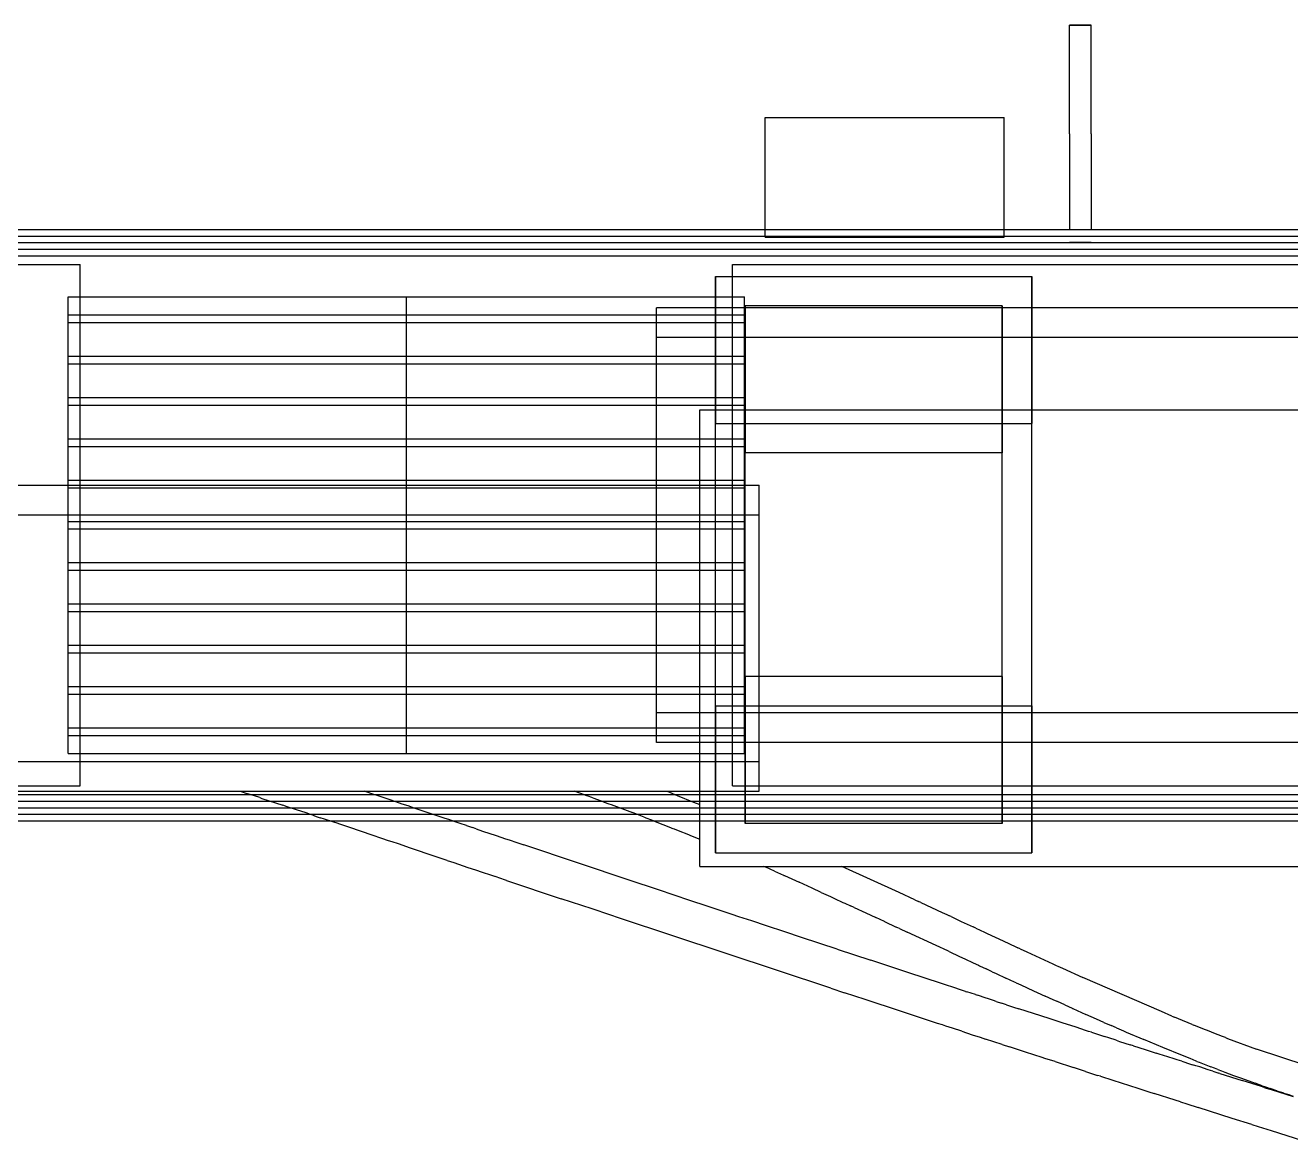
# Model space of a CAD drawing. Header units: millimetres. Extents: x -1175 to 655, y -895 to 720.
# Drawn here: x -388.9 to -324.9, y 18.5 to 75.1 of the extents above; entities that cross this region are included whole.
import ezdxf

# ---------------------------------------------------------------- set-up
doc = ezdxf.new("R2010")
doc.units = ezdxf.units.MM
doc.layers.add('HIDDEN', color=8, linetype='Continuous')
doc.layers.add('VISIBLE', color=7, linetype='Continuous')

msp = doc.modelspace()

# ---------------------------------------------------------------- linework, layer by layer
at = {"layer": 'HIDDEN'}
for points in [[(-336.096, 75.1), (-336.1, 75.1)], [(-336.064, 75.1), (-336.096, 75.1)], [(-336.003, 75.1), (-336.064, 75.1)], [(-335.915, 75.1), (-336.003, 75.1)], [(-335.806, 75.1), (-335.915, 75.1)], [(-335.682, 75.1), (-335.806, 75.1)], [(-335.55, 75.1), (-335.682, 75.1)], [(-335.418, 75.1), (-335.55, 75.1)], [(-335.294, 75.1), (-335.418, 75.1)], [(-335.185, 75.1), (-335.294, 75.1)], [(-335.097, 75.1), (-335.185, 75.1)], [(-335.036, 75.1), (-335.097, 75.1)], [(-335.004, 75.1), (-335.036, 75.1)], [(-335, 75.1), (-335.004, 75.1)], [(-351.5, 70.425), (-339.4, 70.425)], [(-351.5, 64.375), (-351.5, 70.425)], [(-339.4, 64.375), (-339.4, 70.425)], [(-432.9, 64.76), (-306.4, 64.76)], [(-432.9, 64.76), (-306.4, 64.76)], [(-432.9, 64.76), (-306.4, 64.76)], [(-351.5, 64.375), (-351.5, 64.76)], [(-339.4, 64.375), (-339.4, 64.76)], [(-432.9, 64.43), (-306.4, 64.43)], [(-432.9, 64.43), (-306.4, 64.43)], [(-432.9, 64.1), (-306.4, 64.1)], [(-432.9, 64.1), (-306.4, 64.1)], [(-432.9, 64.1), (-306.4, 64.1)], [(-432.9, 64.1), (-306.4, 64.1)], [(-351.5, 64.375), (-339.4, 64.375)], [(-351.5, 64.375), (-339.4, 64.375)], [(-336.1, 64.1), (-336.096, 64.1)], [(-336.096, 64.1), (-336.1, 64.1)], [(-336.096, 64.1), (-336.064, 64.1)], [(-336.064, 64.1), (-336.096, 64.1)], [(-336.064, 64.1), (-336.003, 64.1)], [(-336.003, 64.1), (-336.064, 64.1)], [(-336.003, 64.1), (-335.915, 64.1)], [(-335.915, 64.1), (-336.003, 64.1)], [(-335.915, 64.1), (-335.806, 64.1)], [(-335.806, 64.1), (-335.915, 64.1)], [(-335.806, 64.1), (-335.682, 64.1)], [(-335.682, 64.1), (-335.806, 64.1)], [(-335.682, 64.1), (-335.55, 64.1)], [(-335.55, 64.1), (-335.682, 64.1)], [(-335.418, 64.1), (-335.55, 64.1)], [(-335.55, 64.1), (-335.418, 64.1)], [(-335.294, 64.1), (-335.418, 64.1)], [(-335.418, 64.1), (-335.294, 64.1)], [(-335.185, 64.1), (-335.294, 64.1)], [(-335.294, 64.1), (-335.185, 64.1)], [(-335.097, 64.1), (-335.185, 64.1)], [(-335.185, 64.1), (-335.097, 64.1)], [(-335.036, 64.1), (-335.097, 64.1)], [(-335.097, 64.1), (-335.036, 64.1)], [(-335.004, 64.1), (-335.036, 64.1)], [(-335.036, 64.1), (-335.004, 64.1)], [(-335, 64.1), (-335.004, 64.1)], [(-335.004, 64.1), (-335, 64.1)], [(-432.9, 63.77), (-306.4, 63.77)], [(-432.9, 63.77), (-306.4, 63.77)], [(-432.9, 63.44), (-306.4, 63.44)], [(-432.9, 63.44), (-306.4, 63.44)], [(-432.9, 63.44), (-306.4, 63.44)], [(-432.9, 63), (-386.15, 63)], [(-432.9, 63), (-386.15, 63)], [(-386.15, 36.6), (-386.15, 63)], [(-386.15, 36.6), (-386.15, 63)], [(-353.15, 63), (-306.4, 63)], [(-353.15, 63), (-306.4, 63)], [(-353.15, 36.6), (-353.15, 63)], [(-353.15, 36.6), (-353.15, 63)], [(-354, 40.662), (-354, 62.39)], [(-338, 40.662), (-338, 62.39)], [(-386.762, 61.35), (-369.65, 61.35)], [(-386.762, 38.25), (-386.762, 61.35)], [(-386.762, 61.35), (-369.65, 61.35)], [(-369.65, 61.35), (-352.538, 61.35)], [(-369.65, 38.25), (-369.65, 61.35)], [(-369.65, 61.35), (-352.538, 61.35)], [(-369.65, 38.25), (-369.65, 61.35)], [(-352.538, 38.25), (-352.538, 61.35)], [(-352.5, 60.908), (-352.5, 53.462)], [(-352.5, 42.144), (-352.5, 60.908)], [(-339.5, 60.908), (-352.5, 60.908)], [(-339.5, 60.908), (-339.5, 53.462)], [(-339.5, 42.144), (-339.5, 60.908)], [(-386.762, 60.442), (-369.65, 60.442)], [(-386.762, 60.057), (-386.762, 60.442)], [(-386.762, 60.442), (-369.65, 60.442)], [(-369.65, 60.442), (-352.538, 60.442)], [(-369.65, 60.057), (-369.65, 60.442)], [(-369.65, 60.442), (-352.538, 60.442)], [(-369.65, 60.057), (-369.65, 60.442)], [(-237, 60.8), (-357, 60.8)], [(-357, 38.8), (-357, 60.8)], [(-354, 60.8), (-354, 59.667)], [(-352.538, 60.057), (-352.538, 60.442)], [(-338, 60.8), (-338, 59.667)], [(-386.762, 60.057), (-369.65, 60.057)], [(-386.762, 60.057), (-369.65, 60.057)], [(-369.65, 60.057), (-352.538, 60.057)], [(-369.65, 60.057), (-352.538, 60.057)], [(-237, 59.3), (-357, 59.3)], [(-237, 59.3), (-357, 59.3)], [(-357, 40.3), (-357, 59.3)], [(-357, 40.3), (-357, 59.3)], [(-386.762, 58.352), (-369.65, 58.352)], [(-386.762, 57.967), (-386.762, 58.352)], [(-386.762, 58.352), (-369.65, 58.352)], [(-369.65, 58.352), (-352.538, 58.352)], [(-369.65, 57.967), (-369.65, 58.352)], [(-369.65, 58.352), (-352.538, 58.352)], [(-369.65, 57.967), (-369.65, 58.352)], [(-352.538, 57.967), (-352.538, 58.352)], [(-386.762, 57.967), (-369.65, 57.967)], [(-386.762, 57.967), (-369.65, 57.967)], [(-369.65, 57.967), (-352.538, 57.967)], [(-369.65, 57.967), (-352.538, 57.967)], [(-386.762, 56.262), (-369.65, 56.262)], [(-386.762, 55.877), (-386.762, 56.262)], [(-386.762, 56.262), (-369.65, 56.262)], [(-386.762, 55.877), (-369.65, 55.877)], [(-386.762, 55.877), (-369.65, 55.877)], [(-369.65, 56.262), (-352.538, 56.262)], [(-369.65, 55.877), (-369.65, 56.262)], [(-369.65, 56.262), (-352.538, 56.262)], [(-369.65, 55.877), (-369.65, 56.262)], [(-369.65, 55.877), (-352.538, 55.877)], [(-369.65, 55.877), (-352.538, 55.877)], [(-352.538, 55.877), (-352.538, 56.262)], [(-354.8, 55.63), (-317.4, 55.63)], [(-354.8, 32.53), (-354.8, 55.63)], [(-354, 55.63), (-354, 54.944)], [(-338, 55.63), (-338, 54.944)], [(-354, 54.944), (-338, 54.944)], [(-354, 33.216), (-354, 54.944)], [(-338, 33.216), (-338, 54.944)], [(-386.762, 54.172), (-369.65, 54.172)], [(-386.762, 53.787), (-386.762, 54.172)], [(-386.762, 54.172), (-369.65, 54.172)], [(-386.762, 53.787), (-369.65, 53.787)], [(-386.762, 53.787), (-369.65, 53.787)], [(-369.65, 54.172), (-352.538, 54.172)], [(-369.65, 53.787), (-369.65, 54.172)], [(-369.65, 54.172), (-352.538, 54.172)], [(-369.65, 53.787), (-369.65, 54.172)], [(-369.65, 53.787), (-352.538, 53.787)], [(-369.65, 53.787), (-352.538, 53.787)], [(-352.538, 53.787), (-352.538, 54.172)], [(-352.5, 34.698), (-352.5, 53.462)], [(-339.5, 53.462), (-352.5, 53.462)], [(-339.5, 34.698), (-339.5, 53.462)], [(-386.762, 52.083), (-369.65, 52.083)], [(-386.762, 51.697), (-386.762, 52.083)], [(-386.762, 52.083), (-369.65, 52.083)], [(-369.65, 52.083), (-352.538, 52.083)], [(-369.65, 51.697), (-369.65, 52.083)], [(-369.65, 52.083), (-352.538, 52.083)], [(-369.65, 51.697), (-369.65, 52.083)], [(-352.538, 51.697), (-352.538, 52.083)], [(-476, 51.83), (-351.8, 51.83)], [(-386.762, 51.697), (-369.65, 51.697)], [(-386.762, 51.697), (-369.65, 51.697)], [(-369.65, 51.697), (-352.538, 51.697)], [(-369.65, 51.697), (-352.538, 51.697)], [(-357, 38.8), (-357, 51.83)], [(-354.8, 51.83), (-351.8, 51.83)], [(-351.8, 36.33), (-351.8, 51.83)], [(-351.8, 36.33), (-351.8, 51.83)], [(-476, 50.33), (-351.8, 50.33)], [(-476, 50.33), (-351.8, 50.33)], [(-386.762, 49.992), (-369.65, 49.992)], [(-386.762, 49.607), (-386.762, 49.992)], [(-386.762, 49.992), (-369.65, 49.992)], [(-369.65, 49.992), (-352.538, 49.992)], [(-369.65, 49.607), (-369.65, 49.992)], [(-369.65, 49.992), (-352.538, 49.992)], [(-369.65, 49.607), (-369.65, 49.992)], [(-352.538, 49.607), (-352.538, 49.992)], [(-351.8, 37.83), (-351.8, 50.33)], [(-351.8, 37.83), (-351.8, 50.33)], [(-386.762, 49.607), (-369.65, 49.607)], [(-386.762, 49.607), (-369.65, 49.607)], [(-369.65, 49.607), (-352.538, 49.607)], [(-369.65, 49.607), (-352.538, 49.607)], [(-386.762, 47.903), (-369.65, 47.903)], [(-386.762, 47.517), (-386.762, 47.903)], [(-386.762, 47.903), (-369.65, 47.903)], [(-386.762, 47.517), (-369.65, 47.517)], [(-386.762, 47.517), (-369.65, 47.517)], [(-369.65, 47.903), (-352.538, 47.903)], [(-369.65, 47.517), (-369.65, 47.903)], [(-369.65, 47.903), (-352.538, 47.903)], [(-369.65, 47.517), (-369.65, 47.903)], [(-369.65, 47.517), (-352.538, 47.517)], [(-369.65, 47.517), (-352.538, 47.517)], [(-352.538, 47.517), (-352.538, 47.903)], [(-386.762, 45.812), (-369.65, 45.812)], [(-386.762, 45.427), (-386.762, 45.812)], [(-386.762, 45.812), (-369.65, 45.812)], [(-369.65, 45.812), (-352.538, 45.812)], [(-369.65, 45.427), (-369.65, 45.812)], [(-369.65, 45.812), (-352.538, 45.812)], [(-369.65, 45.427), (-369.65, 45.812)], [(-352.538, 45.427), (-352.538, 45.812)], [(-386.762, 45.427), (-369.65, 45.427)], [(-386.762, 45.427), (-369.65, 45.427)], [(-369.65, 45.427), (-352.538, 45.427)], [(-369.65, 45.427), (-352.538, 45.427)], [(-386.762, 43.723), (-369.65, 43.723)], [(-386.762, 43.337), (-386.762, 43.723)], [(-386.762, 43.723), (-369.65, 43.723)], [(-369.65, 43.723), (-352.538, 43.723)], [(-369.65, 43.337), (-369.65, 43.723)], [(-369.65, 43.723), (-352.538, 43.723)], [(-369.65, 43.337), (-369.65, 43.723)], [(-352.538, 43.337), (-352.538, 43.723)], [(-386.762, 43.337), (-369.65, 43.337)], [(-386.762, 43.337), (-369.65, 43.337)], [(-369.65, 43.337), (-352.538, 43.337)], [(-369.65, 43.337), (-352.538, 43.337)], [(-386.762, 41.632), (-369.65, 41.632)], [(-386.762, 41.247), (-386.762, 41.632)], [(-386.762, 41.632), (-369.65, 41.632)], [(-369.65, 41.632), (-352.538, 41.632)], [(-369.65, 41.247), (-369.65, 41.632)], [(-369.65, 41.632), (-352.538, 41.632)], [(-369.65, 41.247), (-369.65, 41.632)], [(-352.538, 41.247), (-352.538, 41.632)], [(-352.5, 42.144), (-352.5, 34.698)], [(-339.5, 42.144), (-352.5, 42.144)], [(-339.5, 42.144), (-339.5, 34.698)], [(-386.762, 41.247), (-369.65, 41.247)], [(-386.762, 41.247), (-369.65, 41.247)], [(-369.65, 41.247), (-352.538, 41.247)], [(-369.65, 41.247), (-352.538, 41.247)], [(-354, 40.662), (-338, 40.662)], [(-354, 40.662), (-354, 33.216)], [(-338, 40.662), (-338, 33.216)], [(-237, 40.3), (-357, 40.3)], [(-237, 40.3), (-357, 40.3)], [(-386.762, 39.542), (-369.65, 39.542)], [(-386.762, 39.157), (-386.762, 39.542)], [(-386.762, 39.542), (-369.65, 39.542)], [(-386.762, 39.157), (-369.65, 39.157)], [(-386.762, 39.157), (-369.65, 39.157)], [(-369.65, 39.542), (-352.538, 39.542)], [(-369.65, 39.157), (-369.65, 39.542)], [(-369.65, 39.542), (-352.538, 39.542)], [(-369.65, 39.157), (-369.65, 39.542)], [(-369.65, 39.157), (-352.538, 39.157)], [(-369.65, 39.157), (-352.538, 39.157)], [(-352.538, 39.157), (-352.538, 39.542)], [(-237, 38.8), (-357, 38.8)], [(-237, 38.8), (-357, 38.8)], [(-476, 37.83), (-351.8, 37.83)], [(-476, 37.83), (-351.8, 37.83)], [(-386.762, 38.25), (-369.65, 38.25)], [(-386.762, 38.25), (-369.65, 38.25)], [(-369.65, 38.25), (-352.538, 38.25)], [(-369.65, 38.25), (-352.538, 38.25)], [(-432.9, 36.6), (-386.15, 36.6)], [(-432.9, 36.6), (-386.15, 36.6)], [(-353.15, 36.6), (-306.4, 36.6)], [(-353.15, 36.6), (-306.4, 36.6)], [(-476, 36.33), (-351.8, 36.33)], [(-432.9, 36.16), (-306.4, 36.16)], [(-432.9, 36.16), (-306.4, 36.16)], [(-432.9, 36.16), (-306.4, 36.16)], [(-377.535, 36.16), (-371.262, 36.16)], [(-360.667, 36.16), (-356.029, 36.16)], [(-354.8, 36.33), (-351.8, 36.33)], [(-354.8, 36.16), (-306.4, 36.16)], [(-432.9, 35.83), (-306.4, 35.83)], [(-432.9, 35.83), (-306.4, 35.83)], [(-432.9, 35.5), (-306.4, 35.5)], [(-432.9, 35.5), (-306.4, 35.5)], [(-432.9, 35.5), (-306.4, 35.5)], [(-432.9, 35.5), (-306.4, 35.5)], [(-432.9, 35.17), (-306.4, 35.17)], [(-432.9, 35.17), (-306.4, 35.17)], [(-432.9, 34.84), (-306.4, 34.84)], [(-432.9, 34.84), (-306.4, 34.84)], [(-432.9, 34.84), (-306.4, 34.84)], [(-373.548, 34.84), (-367.345, 34.84)], [(-357.152, 34.84), (-306.4, 34.84)], [(-339.5, 34.698), (-352.5, 34.698)], [(-354, 33.216), (-338, 33.216)], [(-354.8, 32.53), (-317.4, 32.53)]]:
    msp.add_lwpolyline(points, dxfattribs=at)
at = {"layer": 'VISIBLE'}
for points in [[(-336.1, 75.1), (-336.096, 75.1)], [(-336.1, 69.6), (-336.1, 75.1)], [(-336.096, 75.1), (-336.064, 75.1)], [(-336.064, 75.1), (-336.003, 75.1)], [(-336.003, 75.1), (-335.915, 75.1)], [(-335.915, 75.1), (-335.806, 75.1)], [(-335.806, 75.1), (-335.682, 75.1)], [(-335.682, 75.1), (-335.55, 75.1)], [(-335.55, 75.1), (-335.418, 75.1)], [(-335.418, 75.1), (-335.294, 75.1)], [(-335.294, 75.1), (-335.185, 75.1)], [(-335.185, 75.1), (-335.097, 75.1)], [(-335.097, 75.1), (-335.036, 75.1)], [(-335.036, 75.1), (-335.004, 75.1)], [(-335.004, 75.1), (-335, 75.1)], [(-335, 69.6), (-335, 75.1)], [(-351.5, 70.425), (-339.4, 70.425)], [(-351.5, 64.76), (-351.5, 70.425)], [(-339.4, 64.76), (-339.4, 70.425)], [(-336.1, 69.6), (-336.1, 64.76)], [(-335, 69.6), (-335, 64.76)], [(-432.9, 64.76), (-306.4, 64.76)], [(-432.9, 63.44), (-306.4, 63.44)], [(-354, 62.39), (-338, 62.39)], [(-354, 62.39), (-354, 60.8)], [(-338, 62.39), (-338, 60.8)], [(-237, 60.8), (-357, 60.8)], [(-357, 51.83), (-357, 60.8)], [(-354, 59.667), (-354, 55.63)], [(-338, 59.667), (-338, 55.63)], [(-354.8, 55.63), (-323.065, 55.63)], [(-354.8, 32.53), (-354.8, 55.63)], [(-476, 51.83), (-354.8, 51.83)], [(-476, 36.33), (-354.8, 36.33)], [(-432.9, 36.16), (-377.535, 36.16)], [(-378.057, 36.33), (-377.671, 36.204)], [(-377.561, 36.169), (-377.671, 36.204)], [(-377.069, 36.008), (-377.561, 36.169)], [(-377.069, 36.008), (-376.956, 35.971)], [(-376.956, 35.971), (-376.279, 35.748)], [(-371.445, 36.222), (-371.767, 36.33)], [(-370.967, 36.061), (-371.445, 36.222)], [(-371.262, 36.16), (-360.667, 36.16)], [(-370.522, 35.911), (-370.967, 36.061)], [(-370.18, 35.795), (-370.522, 35.911)], [(-360.826, 36.217), (-361.152, 36.33)], [(-360.519, 36.107), (-360.826, 36.217)], [(-360.501, 36.101), (-360.519, 36.107)], [(-360.208, 35.995), (-360.501, 36.101)], [(-360.208, 35.995), (-359.794, 35.844)], [(-356.446, 36.33), (-356.329, 36.282)], [(-356.329, 36.282), (-356.066, 36.175)], [(-356.066, 36.175), (-355.94, 36.124)], [(-356.029, 36.16), (-354.8, 36.16)], [(-355.94, 36.124), (-355.123, 35.787)], [(-376.279, 35.748), (-375.905, 35.625)], [(-375.676, 35.549), (-375.905, 35.625)], [(-375.215, 35.396), (-375.676, 35.549)], [(-374.719, 35.231), (-375.215, 35.396)], [(-374.505, 35.16), (-374.719, 35.231)], [(-369.856, 35.686), (-370.18, 35.795)], [(-369.564, 35.587), (-369.856, 35.686)], [(-369.253, 35.483), (-369.564, 35.587)], [(-368.649, 35.279), (-369.253, 35.483)], [(-367.997, 35.06), (-368.649, 35.279)], [(-359.794, 35.844), (-359.632, 35.784)], [(-359.632, 35.784), (-359.405, 35.7)], [(-359.405, 35.7), (-359.282, 35.654)], [(-359.282, 35.654), (-358.211, 35.249)], [(-357.701, 35.053), (-358.211, 35.249)], [(-355.123, 35.787), (-354.8, 35.653)], [(-432.9, 34.84), (-373.548, 34.84)], [(-374.387, 35.121), (-374.505, 35.16)], [(-374.387, 35.121), (-374.156, 35.044)], [(-374.156, 35.044), (-374.005, 34.993)], [(-373.784, 34.919), (-374.005, 34.993)], [(-373.318, 34.763), (-373.784, 34.919)], [(-373.159, 34.71), (-373.318, 34.763)], [(-373.015, 34.661), (-373.159, 34.71)], [(-372.508, 34.49), (-373.015, 34.661)], [(-367.694, 34.957), (-367.997, 35.06)], [(-367.508, 34.895), (-367.694, 34.957)], [(-367.229, 34.801), (-367.508, 34.895)], [(-367.345, 34.84), (-357.152, 34.84)], [(-366.924, 34.698), (-367.229, 34.801)], [(-366.602, 34.59), (-366.924, 34.698)], [(-366.602, 34.59), (-366.308, 34.491)], [(-357.609, 35.018), (-357.701, 35.053)], [(-357.609, 35.018), (-357.162, 34.844)], [(-357.162, 34.844), (-357.121, 34.828)], [(-357.121, 34.828), (-357.052, 34.801)], [(-357.052, 34.801), (-356.282, 34.498)], [(-371.374, 34.109), (-372.508, 34.49)], [(-370.891, 33.946), (-371.374, 34.109)], [(-370.546, 33.829), (-370.891, 33.946)], [(-366.112, 34.425), (-366.308, 34.491)], [(-366.112, 34.425), (-365.789, 34.317)], [(-365.789, 34.317), (-365.099, 34.085)], [(-365.099, 34.085), (-364.628, 33.926)], [(-356.282, 34.498), (-356.214, 34.471)], [(-356.214, 34.471), (-356.16, 34.449)], [(-356.16, 34.449), (-356.091, 34.422)], [(-356.091, 34.422), (-355.803, 34.307)], [(-355.803, 34.307), (-355.46, 34.169)], [(-355.46, 34.169), (-355.195, 34.062)], [(-355.195, 34.062), (-354.8, 33.901)], [(-370.368, 33.769), (-370.546, 33.829)], [(-370.053, 33.663), (-370.368, 33.769)], [(-369.446, 33.459), (-370.053, 33.663)], [(-368.193, 33.036), (-369.446, 33.459)], [(-364.628, 33.926), (-364.454, 33.868)], [(-364.454, 33.868), (-364.066, 33.738)], [(-364.066, 33.738), (-363.707, 33.617)], [(-360.947, 32.692), (-363.707, 33.617)], [(-367.886, 32.933), (-368.193, 33.036)], [(-367.579, 32.83), (-367.886, 32.933)], [(-367.579, 32.83), (-367.255, 32.721)], [(-367.255, 32.721), (-366.535, 32.479)], [(-358.38, 31.834), (-360.947, 32.692)], [(-366.535, 32.479), (-366.158, 32.352)], [(-366.158, 32.352), (-365.809, 32.235)], [(-365.809, 32.235), (-365.389, 32.094)], [(-365.389, 32.094), (-365.141, 32.01)], [(-354.8, 32.53), (-323.065, 32.53)], [(-351.496, 32.499), (-351.566, 32.53)], [(-351.482, 32.493), (-351.496, 32.499)], [(-351.459, 32.483), (-351.482, 32.493)], [(-351.016, 32.286), (-351.459, 32.483)], [(-351.016, 32.286), (-350.567, 32.084)], [(-350.567, 32.084), (-350.541, 32.073)], [(-350.541, 32.073), (-350.523, 32.065)], [(-350.523, 32.065), (-349.774, 31.726)], [(-344.708, 31.208), (-347.616, 32.53)], [(-364.973, 31.954), (-365.141, 32.01)], [(-364.581, 31.822), (-364.973, 31.954)], [(-364.581, 31.822), (-361.812, 30.894)], [(-356.89, 31.337), (-358.38, 31.834)], [(-349.116, 31.425), (-349.774, 31.726)], [(-348.653, 31.213), (-349.116, 31.425)], [(-360.253, 30.372), (-361.812, 30.894)], [(-355.307, 30.809), (-356.89, 31.337)], [(-354.432, 30.518), (-355.307, 30.809)], [(-348.653, 31.213), (-348.189, 31)], [(-348.189, 31), (-347.99, 30.909)], [(-347.99, 30.909), (-347.557, 30.709)], [(-343.921, 30.842), (-344.708, 31.208)], [(-343.921, 30.842), (-343.735, 30.755)], [(-343.622, 30.702), (-343.735, 30.755)], [(-359.355, 30.072), (-360.253, 30.372)], [(-353.525, 30.216), (-354.432, 30.518)], [(-353.158, 30.095), (-353.525, 30.216)], [(-352.818, 29.981), (-353.158, 30.095)], [(-347.557, 30.709), (-347.468, 30.669)], [(-347.468, 30.669), (-347.182, 30.537)], [(-346.993, 30.45), (-347.182, 30.537)], [(-346.993, 30.45), (-346.395, 30.174)], [(-346.395, 30.174), (-345.892, 29.94)], [(-343.622, 30.702), (-342.541, 30.199)], [(-342.541, 30.199), (-342.303, 30.088)], [(-358.864, 29.908), (-359.355, 30.072)], [(-348.167, 26.357), (-358.864, 29.908)], [(-352.168, 29.766), (-352.818, 29.981)], [(-351.43, 29.521), (-352.168, 29.766)], [(-350.501, 29.213), (-351.43, 29.521)], [(-345.463, 29.741), (-345.892, 29.94)], [(-345.45, 29.735), (-345.463, 29.741)], [(-345.45, 29.735), (-344.858, 29.46)], [(-344.695, 29.384), (-344.858, 29.46)], [(-342.303, 30.088), (-342.169, 30.025)], [(-342.085, 29.986), (-342.169, 30.025)], [(-342.085, 29.986), (-341.573, 29.747)], [(-341.573, 29.747), (-340.971, 29.466)], [(-340.836, 29.403), (-340.971, 29.466)], [(-349.66, 28.935), (-350.501, 29.213)], [(-347.844, 28.335), (-349.66, 28.935)], [(-344.695, 29.384), (-344.309, 29.204)], [(-342.847, 28.522), (-344.309, 29.204)], [(-340.836, 29.403), (-340.619, 29.302)], [(-340.619, 29.302), (-340.4, 29.2)], [(-340.4, 29.2), (-340.253, 29.131)], [(-340.253, 29.131), (-339.455, 28.761)], [(-347.844, 28.335), (-346.145, 27.775)], [(-342.257, 28.247), (-342.847, 28.522)], [(-342.188, 28.214), (-342.257, 28.247)], [(-342.188, 28.214), (-341.654, 27.965)], [(-339.455, 28.761), (-338.814, 28.464)], [(-338.814, 28.464), (-338.7, 28.411)], [(-338.59, 28.36), (-338.7, 28.411)], [(-338.59, 28.36), (-338.258, 28.206)], [(-338.258, 28.206), (-336.942, 27.602)], [(-344.279, 27.161), (-346.145, 27.775)], [(-341.654, 27.965), (-341.619, 27.949)], [(-341.619, 27.949), (-341.569, 27.926)], [(-341.569, 27.926), (-340.785, 27.56)], [(-340.785, 27.56), (-340.736, 27.538)], [(-340.736, 27.538), (-340.702, 27.522)], [(-336.942, 27.602), (-336.761, 27.519)], [(-342.567, 26.6), (-344.279, 27.161)], [(-340.702, 27.522), (-340.649, 27.497)], [(-340.649, 27.497), (-340.315, 27.342)], [(-340.003, 27.197), (-340.315, 27.342)], [(-340.003, 27.197), (-339.812, 27.108)], [(-339.812, 27.108), (-339.315, 26.878)], [(-336.761, 27.519), (-336.687, 27.486)], [(-336.687, 27.486), (-336.456, 27.38)], [(-336.456, 27.38), (-335.411, 26.908)], [(-331.442, 25.176), (-335.411, 26.908)], [(-348.167, 26.357), (-347.476, 26.129)], [(-342.374, 26.536), (-342.567, 26.6)], [(-341.954, 26.399), (-342.374, 26.536)], [(-341.612, 26.287), (-341.954, 26.399)], [(-341.358, 26.204), (-341.612, 26.287)], [(-338.879, 26.677), (-339.315, 26.878)], [(-338.794, 26.638), (-338.879, 26.677)], [(-338.794, 26.638), (-338.553, 26.527)], [(-338.553, 26.527), (-337.909, 26.231)], [(-346.441, 25.788), (-347.476, 26.129)], [(-344.639, 25.195), (-346.441, 25.788)], [(-341.358, 26.204), (-341.29, 26.182)], [(-340.858, 26.04), (-341.29, 26.182)], [(-340.858, 26.04), (-340.742, 26.003)], [(-340.311, 25.862), (-340.742, 26.003)], [(-340.237, 25.838), (-340.311, 25.862)], [(-339.935, 25.739), (-340.237, 25.838)], [(-339.803, 25.696), (-339.935, 25.739)], [(-339.803, 25.696), (-339.527, 25.606)], [(-337.909, 26.231), (-337.732, 26.15)], [(-337.732, 26.15), (-337.324, 25.964)], [(-336.915, 25.778), (-337.324, 25.964)], [(-336.725, 25.692), (-336.915, 25.778)], [(-336.707, 25.684), (-336.725, 25.692)], [(-336.331, 25.514), (-336.707, 25.684)], [(-342.768, 24.582), (-344.639, 25.195)], [(-339.28, 25.526), (-339.527, 25.606)], [(-339.28, 25.526), (-338.927, 25.411)], [(-338.927, 25.411), (-338.653, 25.321)], [(-337.919, 25.083), (-338.653, 25.321)], [(-337.118, 24.823), (-337.919, 25.083)], [(-336.331, 25.514), (-335.957, 25.346)], [(-335.957, 25.346), (-335.934, 25.336)], [(-335.934, 25.336), (-335.919, 25.329)], [(-335.919, 25.329), (-335.261, 25.035)], [(-334.723, 24.797), (-335.261, 25.035)], [(-330.915, 24.955), (-331.442, 25.176)], [(-342.526, 24.503), (-342.768, 24.582)], [(-342.345, 24.444), (-342.526, 24.503)], [(-342.016, 24.336), (-342.345, 24.444)], [(-341.544, 24.182), (-342.016, 24.336)], [(-336.459, 24.609), (-337.118, 24.823)], [(-335.761, 24.383), (-336.459, 24.609)], [(-335.284, 24.229), (-335.761, 24.383)], [(-334.353, 24.634), (-334.723, 24.797)], [(-334.353, 24.634), (-333.983, 24.472)], [(-333.721, 24.358), (-333.983, 24.472)], [(-333.721, 24.358), (-333.368, 24.205)], [(-330.915, 24.955), (-330.785, 24.901)], [(-330.573, 24.814), (-330.785, 24.901)], [(-329.88, 24.529), (-330.573, 24.814)], [(-329.88, 24.529), (-329.807, 24.5)], [(-329.34, 24.312), (-329.807, 24.5)], [(-341.544, 24.182), (-341.016, 24.009)], [(-341.016, 24.009), (-340.61, 23.877)], [(-340.61, 23.877), (-340.338, 23.788)], [(-339.508, 23.518), (-340.338, 23.788)], [(-335.129, 24.179), (-335.284, 24.229)], [(-334.987, 24.133), (-335.129, 24.179)], [(-334.987, 24.133), (-334.626, 24.017)], [(-334.626, 24.017), (-334.376, 23.936)], [(-334.376, 23.936), (-334.317, 23.917)], [(-334.104, 23.848), (-334.317, 23.917)], [(-333.727, 23.727), (-334.104, 23.848)], [(-333.727, 23.727), (-333.557, 23.672)], [(-333.368, 24.205), (-333.22, 24.141)], [(-333.22, 24.141), (-332.332, 23.762)], [(-331.37, 23.359), (-332.332, 23.762)], [(-329.029, 24.188), (-329.34, 24.312)], [(-328.79, 24.094), (-329.029, 24.188)], [(-328.358, 23.925), (-328.79, 24.094)], [(-328.206, 23.866), (-328.358, 23.925)], [(-328.206, 23.866), (-328.094, 23.823)], [(-328.094, 23.823), (-326.628, 23.277)], [(-339.508, 23.518), (-339.134, 23.396)], [(-338.324, 23.133), (-339.134, 23.396)], [(-337.484, 22.86), (-338.324, 23.133)], [(-333.557, 23.672), (-333.03, 23.502)], [(-332.861, 23.448), (-333.03, 23.502)], [(-332.861, 23.448), (-332.269, 23.258)], [(-332.269, 23.258), (-331.711, 23.079)], [(-331.564, 23.032), (-331.711, 23.079)], [(-330.375, 22.951), (-331.37, 23.359)], [(-322.881, 22.05), (-326.628, 23.277)], [(-337.334, 22.812), (-337.484, 22.86)], [(-336.82, 22.645), (-337.334, 22.812)], [(-336.82, 22.645), (-335.899, 22.347)], [(-331.126, 22.892), (-331.564, 23.032)], [(-330.79, 22.784), (-331.126, 22.892)], [(-330.64, 22.736), (-330.79, 22.784)], [(-330.411, 22.663), (-330.64, 22.736)], [(-330.411, 22.663), (-329.975, 22.524)], [(-329.996, 22.799), (-330.375, 22.951)], [(-329.692, 22.677), (-329.996, 22.799)], [(-329.975, 22.524), (-329.864, 22.489)], [(-329.708, 22.439), (-329.864, 22.489)], [(-329.507, 22.375), (-329.708, 22.439)], [(-329.651, 22.661), (-329.692, 22.677)], [(-329.651, 22.661), (-329.541, 22.618)], [(-329.541, 22.618), (-328.942, 22.383)], [(-335.283, 22.148), (-335.899, 22.347)], [(-335.283, 22.148), (-335.133, 22.1)], [(-335.133, 22.1), (-334.677, 21.953)], [(-334.524, 21.903), (-334.677, 21.953)], [(-334.524, 21.903), (-333.909, 21.705)], [(-329.074, 22.237), (-329.507, 22.375)], [(-328.841, 22.163), (-329.074, 22.237)], [(-328.762, 22.314), (-328.942, 22.383)], [(-328.841, 22.163), (-328.532, 22.065)], [(-328.588, 22.247), (-328.762, 22.314)], [(-328.588, 22.247), (-328.404, 22.177)], [(-328.48, 22.048), (-328.532, 22.065)], [(-328.48, 22.048), (-327.352, 21.691)], [(-328.404, 22.177), (-328.24, 22.115)], [(-328.24, 22.115), (-327.795, 21.948)], [(-327.795, 21.948), (-327.398, 21.802)], [(-327.398, 21.802), (-326.698, 21.551)], [(-333.909, 21.705), (-332.637, 21.297)], [(-332.637, 21.297), (-332.074, 21.116)], [(-326.379, 21.384), (-327.352, 21.691)], [(-326.35, 21.429), (-326.698, 21.551)], [(-326.203, 21.328), (-326.379, 21.384)], [(-326.35, 21.429), (-326.18, 21.37)], [(-326.203, 21.328), (-325.895, 21.231)], [(-326.18, 21.37), (-325.937, 21.287)], [(-325.602, 21.175), (-325.937, 21.287)], [(-325.895, 21.231), (-324.775, 20.88)], [(-325.602, 21.175), (-325.399, 21.108)], [(-332.074, 21.116), (-331.813, 21.033)], [(-330.741, 20.69), (-331.813, 21.033)], [(-330.482, 20.608), (-330.741, 20.69)], [(-330.482, 20.608), (-330.164, 20.506)], [(-330.164, 20.506), (-329.59, 20.324)], [(-325.249, 21.058), (-325.399, 21.108)], [(-325.249, 21.058), (-325.091, 21.007)], [(-324.923, 20.953), (-325.091, 21.007)], [(-324.923, 20.953), (-324.77, 20.904)], [(-327.859, 19.775), (-329.59, 20.324)], [(-326.876, 19.465), (-327.859, 19.775)], [(-326.876, 19.465), (-326.544, 19.36)], [(-326.544, 19.36), (-325.89, 19.155)], [(-325.89, 19.155), (-323.933, 18.543)]]:
    msp.add_lwpolyline(points, dxfattribs=at)

doc.saveas('drawing.dxf')
